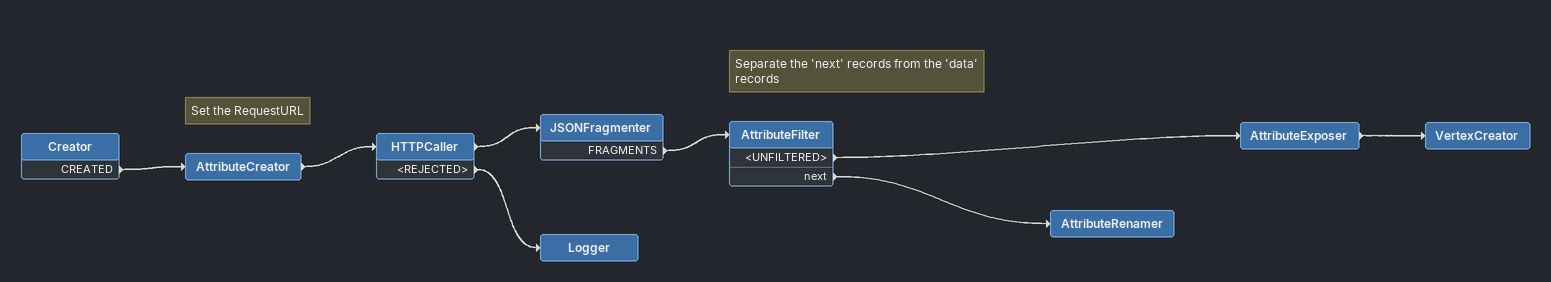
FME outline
Creator
    CREATED -> AttributeCreator
Note: Set the RequestURL
AttributeCreator
    -> HTTPCaller
HTTPCaller
    -> JSONFragmenter
    <REJECTED> -> Logger
JSONFragmenter
    FRAGMENTS -> AttributeFilter
Note: Separate the 'next' records from the 'data' records
AttributeFilter
    <UNFILTERED> -> AttributeExposer
    next -> AttributeRenamer
AttributeExposer
    -> VertexCreator
VertexCreator
AttributeRenamer
Logger
